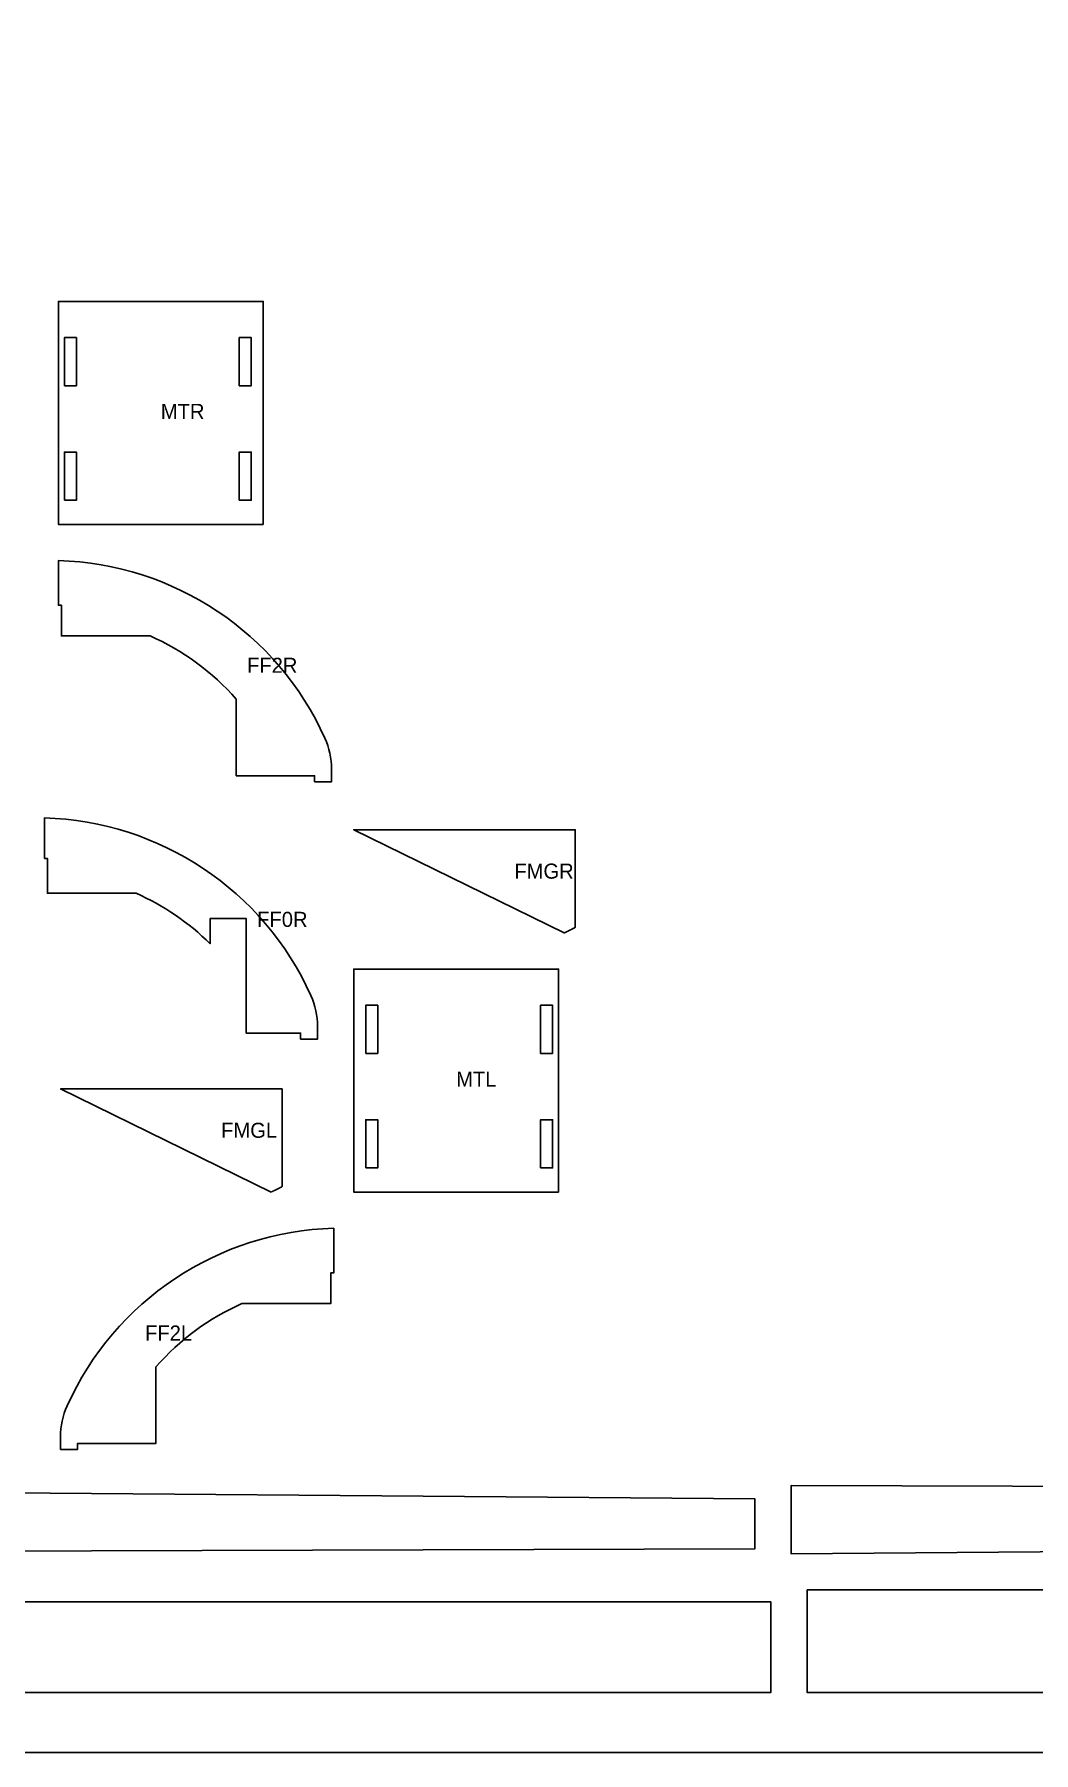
# Model space of a CAD drawing. Header units: millimetres. Extents: x 0 to 610, y 0 to 457.
# Drawn here: x 165.7 to 331.4, y 0 to 285.1 of the extents above; entities that cross this region are included whole.
import ezdxf

# ---------------------------------------------------------------- set-up
doc = ezdxf.new("R2010")
doc.units = ezdxf.units.MM
for name, color, linetype in [('CUT_AIRCRAFT', 7, 'Continuous'), ('LABEL_DO_NOT_CUT', 3, 'Continuous'), ('STOCK_DO_NOT_CUT', 8, 'Continuous')]:
    doc.layers.add(name, color=color, linetype=linetype)

msp = doc.modelspace()

# ---------------------------------------------------------------- linework, layer by layer
at = {"layer": 'CUT_AIRCRAFT'}
for points in [[(203.64445, 203.79632), (169.64445, 203.79632), (169.64445, 240.79632), (203.64445, 240.79632)], [(170.64445, 226.79632), (172.64445, 226.79632), (172.64445, 234.79632), (170.64445, 234.79632)], [(199.64445, 226.79632), (201.64445, 226.79632), (201.64445, 234.79632), (199.64445, 234.79632)], [(170.64445, 207.79632), (172.64445, 207.79632), (172.64445, 215.79632), (170.64445, 215.79632)], [(199.64445, 207.79632), (201.64445, 207.79632), (201.64445, 215.79632), (199.64445, 215.79632)], [(170.14443, 190.39011), (169.64445, 190.39011), (169.64445, 197.79632), (171.43581, 197.71447), (173.21415, 197.56955), (174.97813, 197.36245), (176.72641, 197.09406), (178.45765, 196.76528), (180.17051, 196.37699), (181.86366, 195.9301), (183.53574, 195.4255), (185.18543, 194.86407), (186.81139, 194.24671), (188.41227, 193.57431), (189.98673, 192.84778), (191.53344, 192.06799), (193.05105, 191.23584), (194.53823, 190.35222), (195.99363, 189.41804), (197.41593, 188.43417), (198.80377, 187.40151), (200.15582, 186.32097), (201.47073, 185.19342), (202.74718, 184.01976), (203.98382, 182.80088), (205.1793, 181.53768), (206.3323, 180.23106), (207.44147, 178.88189), (208.50547, 177.49108), (209.52296, 176.05952), (210.49261, 174.5881), (211.41306, 173.07771), (212.283, 171.52925), (213.10106, 169.9436), (213.86592, 168.32167), (214.12154, 167.71083), (214.34402, 167.08862), (214.53306, 166.45641), (214.68839, 165.81554), (214.8097, 165.16738), (214.89672, 164.51327), (214.94914, 163.85457), (214.96667, 163.19262), (214.96667, 161.08944), (212.14443, 161.08944), (212.14443, 162.08944), (206.14443, 162.08944), (199.14445, 162.08944), (199.14445, 174.78257), (198.39536, 175.61683), (197.62478, 176.42925), (196.8332, 177.21947), (196.02112, 177.9871), (195.18906, 178.73179), (194.3375, 179.45317), (193.46696, 180.15086), (192.57792, 180.82449), (191.6709, 181.47371), (190.74639, 182.09813), (189.8049, 182.6974), (188.84692, 183.27113), (187.87295, 183.81896), (186.88351, 184.34053), (185.87908, 184.83546), (184.86017, 185.30339), (170.14443, 185.30339)], [(167.32222, 148.38256), (167.32222, 155.08944), (169.11358, 155.00759), (170.89192, 154.86267), (172.6559, 154.65557), (174.40418, 154.38718), (176.13542, 154.0584), (177.84828, 153.67011), (179.54143, 153.22322), (181.21351, 152.71862), (182.8632, 152.15719), (184.48916, 151.53983), (186.09004, 150.86743), (187.6645, 150.1409), (189.21121, 149.36111), (190.72882, 148.52896), (192.216, 147.64534), (193.6714, 146.71116), (195.0937, 145.72729), (196.48154, 144.69463), (197.83359, 143.61409), (199.1485, 142.48654), (200.42495, 141.31288), (201.66159, 140.094), (202.85707, 138.8308), (204.01007, 137.52418), (205.11924, 136.17501), (206.18324, 134.7842), (207.20073, 133.35264), (208.17038, 131.88122), (209.09083, 130.37083), (209.96077, 128.82237), (210.77883, 127.23672), (211.54369, 125.61479), (211.79931, 125.00395), (212.02179, 124.38174), (212.21083, 123.74953), (212.36616, 123.10866), (212.48747, 122.4605), (212.57449, 121.80639), (212.62691, 121.14769), (212.64444, 120.48574), (212.64444, 118.38256), (209.8222, 118.38256), (209.8222, 119.38256), (203.8222, 119.38256), (200.8222, 119.38256), (200.8222, 125.38256), (200.8222, 138.38256), (194.8222, 138.38256), (194.8222, 134.20701), (194.14958, 134.85937), (193.46287, 135.49562), (192.76238, 136.11556), (192.04839, 136.71897), (191.32122, 137.30566), (190.58116, 137.87541), (189.82851, 138.42803), (189.06358, 138.9633), (188.28666, 139.48103), (187.49806, 139.981), (186.69808, 140.46302), (185.88701, 140.92686), (185.06516, 141.37234), (184.23284, 141.79925), (183.39033, 142.20737), (182.53794, 142.59651), (167.8222, 142.59651), (167.8222, 148.38256)], [(255.39444, 136.91004), (255.38318, 136.90428), (255.37193, 136.89852), (255.36067, 136.89276), (255.34941, 136.88701), (255.33815, 136.88125), (255.32689, 136.8755), (255.31563, 136.86975), (255.30437, 136.864), (255.29311, 136.85826), (255.28185, 136.85251), (255.27058, 136.84677), (255.25932, 136.84102), (255.24805, 136.83528), (255.23679, 136.82954), (255.22552, 136.8238), (255.21425, 136.81807), (255.20298, 136.81233), (255.19172, 136.8066), (255.18045, 136.80087), (255.16918, 136.79513), (255.1579, 136.78941), (255.14663, 136.78368), (255.13536, 136.77795), (255.12409, 136.77223), (255.11281, 136.7665), (255.10154, 136.76078), (255.09026, 136.75506), (255.07898, 136.74934), (255.06771, 136.74362), (255.05643, 136.73791), (255.04515, 136.73219), (255.03387, 136.72648), (255.02259, 136.72077), (255.01131, 136.71506), (255.00003, 136.70935), (254.98874, 136.70364), (254.97746, 136.69794), (254.96618, 136.69224), (254.95489, 136.68653), (254.94361, 136.68083), (254.93232, 136.67513), (254.92103, 136.66943), (254.90974, 136.66374), (254.89845, 136.65804), (254.88717, 136.65235), (254.87588, 136.64666), (254.86458, 136.64096), (254.85329, 136.63527), (254.842, 136.62959), (254.83071, 136.6239), (254.81941, 136.61822), (254.80812, 136.61253), (254.79682, 136.60685), (254.78553, 136.60117), (254.77423, 136.59549), (254.76293, 136.58981), (254.75164, 136.58413), (254.74034, 136.57846), (254.72904, 136.57279), (254.71774, 136.56711), (254.70644, 136.56144), (254.69513, 136.55577), (254.68383, 136.55011), (254.67253, 136.54444), (254.66122, 136.53877), (254.64992, 136.53311), (254.63861, 136.52745), (254.62731, 136.52179), (254.616, 136.51613), (254.60469, 136.51047), (254.59339, 136.50481), (254.58208, 136.49916), (254.57077, 136.49351), (254.55946, 136.48785), (254.54815, 136.4822), (254.53683, 136.47655), (254.52552, 136.4709), (254.51421, 136.46526), (254.5029, 136.45961), (254.49158, 136.45397), (254.48027, 136.44833), (254.46895, 136.44269), (254.45763, 136.43705), (254.44632, 136.43141), (254.435, 136.42577), (254.42368, 136.42014), (254.41236, 136.4145), (254.40104, 136.40887), (254.38972, 136.40324), (254.3784, 136.39761), (254.36707, 136.39198), (254.35575, 136.38635), (254.34443, 136.38073), (254.3331, 136.3751), (254.32178, 136.36948), (254.31045, 136.36386), (254.29913, 136.35824), (254.2878, 136.35262), (254.27647, 136.347), (254.26514, 136.34138), (254.25382, 136.33577), (254.24249, 136.33016), (254.23116, 136.32454), (254.21982, 136.31893), (254.20849, 136.31332), (254.19716, 136.30772), (254.18583, 136.30211), (254.17449, 136.29651), (254.16316, 136.2909), (254.15182, 136.2853), (254.14049, 136.2797), (254.12915, 136.2741), (254.11782, 136.2685), (254.10648, 136.2629), (254.09514, 136.25731), (254.0838, 136.25171), (254.07246, 136.24612), (254.06112, 136.24053), (254.04978, 136.23494), (254.03844, 136.22935), (254.0271, 136.22376), (254.01575, 136.21817), (254.00441, 136.21259), (253.99306, 136.20701), (253.98172, 136.20142), (253.97037, 136.19584), (253.95903, 136.19026), (253.94768, 136.18469), (253.93633, 136.17911), (253.92498, 136.17353), (253.91364, 136.16796), (253.90229, 136.16239), (253.89094, 136.15681), (253.87959, 136.15124), (253.86823, 136.14568), (253.85688, 136.14011), (253.84553, 136.13454), (253.83418, 136.12898), (253.82282, 136.12341), (253.81147, 136.11785), (253.80011, 136.11229), (253.78876, 136.10673), (253.7774, 136.10117), (253.76604, 136.09561), (253.75469, 136.09006), (253.74333, 136.0845), (253.73197, 136.07895), (253.72061, 136.0734), (253.70925, 136.06785), (253.69789, 136.0623), (253.68652, 136.05675), (253.67516, 136.0512), (253.6638, 136.04566), (253.65244, 136.04011), (253.64107, 136.03457), (253.62971, 136.02903), (253.61834, 136.02349), (253.60697, 136.01795), (253.59561, 136.01242), (253.58424, 136.00688), (218.64444, 153.12025), (255.39444, 153.12025)], [(252.64444, 93.00688), (218.64444, 93.00688), (218.64444, 130.00688), (252.64444, 130.00688)], [(220.64444, 116.00688), (222.64444, 116.00688), (222.64444, 124.00688), (220.64444, 124.00688)], [(249.64444, 116.00688), (251.64444, 116.00688), (251.64444, 124.00688), (249.64444, 124.00688)], [(204.93975, 93.00688), (170, 110.12023), (206.75, 110.12023), (206.75, 93.91007), (206.73874, 93.90431), (206.72749, 93.89855), (206.71623, 93.89279), (206.70497, 93.88704), (206.69371, 93.88128), (206.68245, 93.87553), (206.67119, 93.86978), (206.65993, 93.86403), (206.64867, 93.85829), (206.6374, 93.85254), (206.62614, 93.8468), (206.61487, 93.84105), (206.60361, 93.83531), (206.59234, 93.82957), (206.58108, 93.82383), (206.56981, 93.8181), (206.55854, 93.81236), (206.54727, 93.80663), (206.536, 93.80089), (206.52473, 93.79516), (206.51346, 93.78943), (206.50219, 93.78371), (206.49091, 93.77798), (206.47964, 93.77225), (206.46836, 93.76653), (206.45709, 93.76081), (206.44581, 93.75509), (206.43454, 93.74937), (206.42326, 93.74365), (206.41198, 93.73794), (206.4007, 93.73222), (206.38942, 93.72651), (206.37814, 93.7208), (206.36686, 93.71509), (206.35558, 93.70938), (206.34429, 93.70367), (206.33301, 93.69796), (206.32172, 93.69226), (206.31044, 93.68656), (206.29915, 93.68086), (206.28787, 93.67516), (206.27658, 93.66946), (206.26529, 93.66376), (206.254, 93.65807), (206.24271, 93.65237), (206.23142, 93.64668), (206.22013, 93.64099), (206.20884, 93.6353), (206.19755, 93.62961), (206.18625, 93.62392), (206.17496, 93.61824), (206.16366, 93.61255), (206.15237, 93.60687), (206.14107, 93.60119), (206.12977, 93.59551), (206.11848, 93.58983), (206.10718, 93.58416), (206.09588, 93.57848), (206.08458, 93.57281), (206.07328, 93.56714), (206.06198, 93.56146), (206.05067, 93.5558), (206.03937, 93.55013), (206.02807, 93.54446), (206.01676, 93.5388), (206.00546, 93.53313), (205.99415, 93.52747), (205.98285, 93.52181), (205.97154, 93.51615), (205.96023, 93.51049), (205.94892, 93.50483), (205.93761, 93.49918), (205.9263, 93.49352), (205.91499, 93.48787), (205.90368, 93.48222), (205.89237, 93.47657), (205.88106, 93.47092), (205.86974, 93.46528), (205.85843, 93.45963), (205.84712, 93.45399), (205.8358, 93.44834), (205.82448, 93.4427), (205.81317, 93.43706), (205.80185, 93.43143), (205.79053, 93.42579), (205.77921, 93.42015), (205.76789, 93.41452), (205.75657, 93.40889), (205.74525, 93.40325), (205.73393, 93.39762), (205.72261, 93.392), (205.71128, 93.38637), (205.69996, 93.38074), (205.68863, 93.37512), (205.67731, 93.36949), (205.66598, 93.36387), (205.65466, 93.35825), (205.64333, 93.35263), (205.632, 93.34702), (205.62067, 93.3414), (205.60934, 93.33578), (205.59801, 93.33017), (205.58668, 93.32456), (205.57535, 93.31895), (205.56402, 93.31334), (205.55269, 93.30773), (205.54135, 93.30212), (205.53002, 93.29652), (205.51869, 93.29091), (205.50735, 93.28531), (205.49601, 93.27971), (205.48468, 93.27411), (205.47334, 93.26851), (205.462, 93.26292), (205.45066, 93.25732), (205.43932, 93.25172), (205.42798, 93.24613), (205.41664, 93.24054), (205.4053, 93.23495), (205.39396, 93.22936), (205.38262, 93.22377), (205.37127, 93.21819), (205.35993, 93.2126), (205.34859, 93.20702), (205.33724, 93.20143), (205.32589, 93.19585), (205.31455, 93.19027), (205.3032, 93.1847), (205.29185, 93.17912), (205.2805, 93.17354), (205.26915, 93.16797), (205.25781, 93.1624), (205.24645, 93.15682), (205.2351, 93.15125), (205.22375, 93.14568), (205.2124, 93.14012), (205.20105, 93.13455), (205.18969, 93.12898), (205.17834, 93.12342), (205.16698, 93.11786), (205.15563, 93.1123), (205.14427, 93.10674), (205.13291, 93.10118), (205.12156, 93.09562), (205.1102, 93.09007), (205.09884, 93.08451), (205.08748, 93.07896), (205.07612, 93.07341), (205.06476, 93.06786), (205.0534, 93.06231), (205.04204, 93.05676), (205.03067, 93.05121), (205.01931, 93.04567), (205.00795, 93.04012), (204.99658, 93.03458), (204.98522, 93.02904), (204.97385, 93.0235), (204.96248, 93.01796), (204.95112, 93.01242)], [(220.64444, 97.00688), (222.64444, 97.00688), (222.64444, 105.00688), (220.64444, 105.00688)], [(249.64444, 97.00688), (251.64444, 97.00688), (251.64444, 105.00688), (249.64444, 105.00688)], [(185.82222, 63.99313), (185.82222, 51.3), (178.8222, 51.3), (172.8222, 51.3), (172.8222, 50.3), (170, 50.3), (170, 52.40318), (170.01754, 53.06513), (170.06996, 53.72383), (170.15697, 54.37794), (170.27829, 55.0261), (170.43361, 55.66697), (170.62266, 56.29918), (170.84514, 56.92139), (171.10075, 57.53223), (171.86561, 59.15416), (172.68368, 60.73981), (173.55361, 62.28827), (174.47407, 63.79866), (175.44371, 65.27008), (176.46121, 66.70164), (177.52521, 68.09245), (178.63437, 69.44162), (179.78737, 70.74824), (180.98286, 72.01144), (182.21949, 73.23032), (183.49594, 74.40398), (184.81086, 75.53153), (186.16291, 76.61207), (187.55075, 77.64473), (188.97304, 78.6286), (190.42845, 79.56278), (191.91563, 80.4464), (193.43324, 81.27855), (194.97995, 82.05834), (196.55441, 82.78487), (198.15529, 83.45727), (199.78124, 84.07463), (201.43093, 84.63606), (203.10302, 85.14066), (204.79616, 85.58755), (206.50903, 85.97584), (208.24027, 86.30462), (209.98855, 86.57301), (211.75253, 86.78011), (213.53086, 86.92503), (215.32222, 87.00688), (215.32222, 79.60067), (214.8222, 79.60067), (214.8222, 74.51395), (200.1065, 74.51395), (199.08759, 74.04602), (198.08317, 73.55109), (197.09372, 73.02952), (196.11976, 72.48169), (195.16178, 71.90796), (194.22028, 71.30869), (193.29577, 70.68427), (192.38875, 70.03505), (191.49972, 69.36142), (190.62917, 68.66373), (189.77762, 67.94235), (188.94555, 67.19766), (188.13348, 66.43003), (187.3419, 65.63981), (186.57131, 64.82739)], [(10, 44.3), (285.21991, 42.1), (285.21991, 33.825), (10, 33)], [(566.43982, 35.2), (291.21991, 33), (291.21991, 44.3), (566.43982, 43.475)], [(10, 27), (59.85, 27), (59.85, 25), (287.85, 25), (287.85, 10), (10, 10)], [(293.85, 27), (343.7, 27), (343.7, 25), (571.7, 25), (571.7, 10), (293.85, 10)]]:
    msp.add_lwpolyline(points, close=True, dxfattribs=at)
at = {"layer": 'STOCK_DO_NOT_CUT'}
msp.add_lwpolyline([(0, 0), (609.6, 0), (609.6, 457.2), (0, 457.2)], close=True, dxfattribs=at)

# ---------------------------------------------------------------- texts
at = {"layer": 'LABEL_DO_NOT_CUT'}
for s, p in [('MTR', (186.64445, 221.29632)), ('FF2R', (200.94066, 179.16753)), ('FMGR', (245.2934, 145.01514)), ('FF0R', (202.62654, 137.01232)), ('MTL', (235.64444, 110.50688)), ('FMGL', (196.64893, 102.01515)), ('FF2L', (184.02601, 68.37809))]:
    msp.add_text(s, height=2.5, dxfattribs=at).set_placement(p)

doc.saveas('drawing.dxf')
